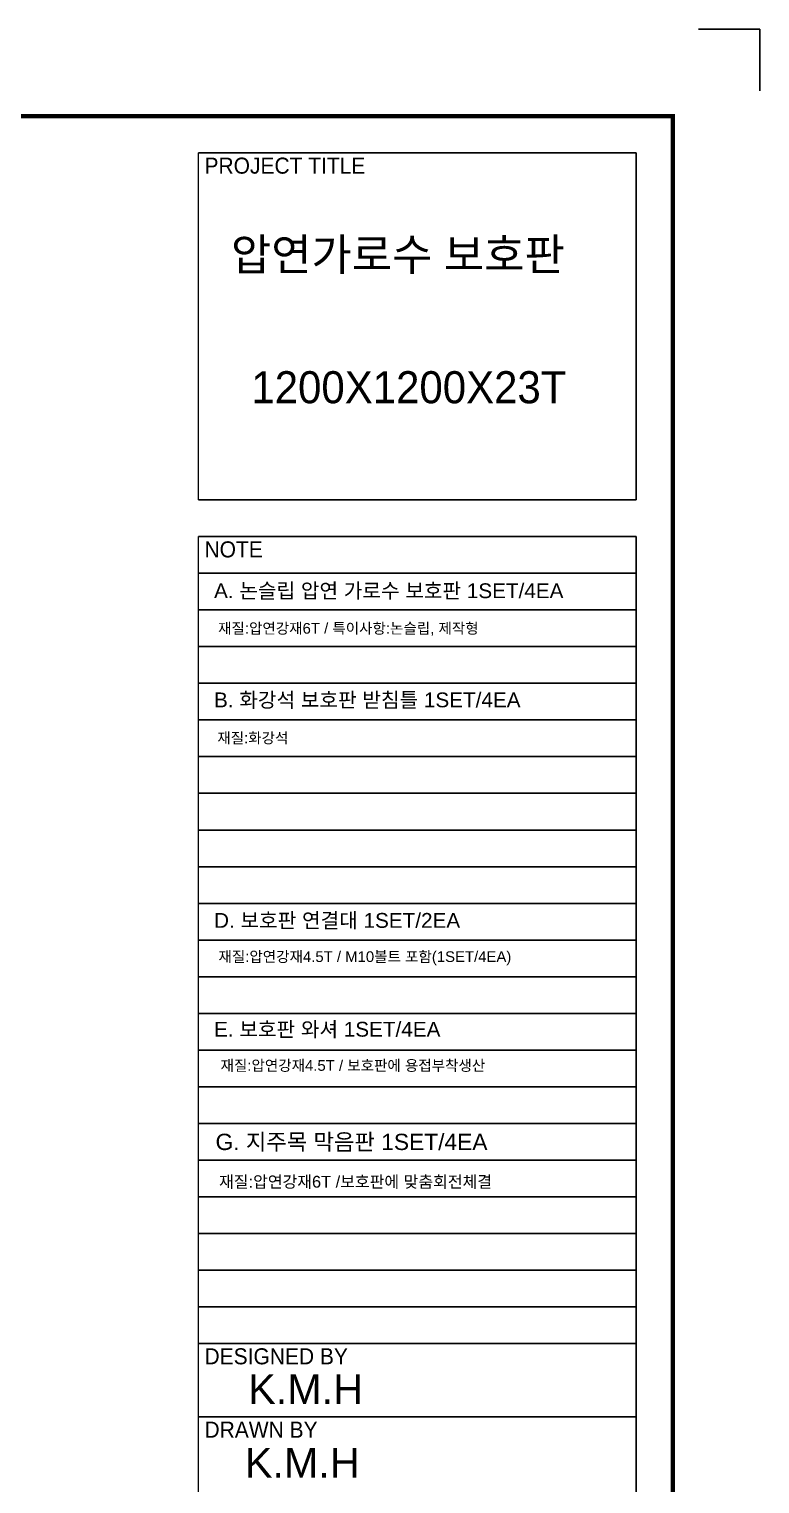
# Model space of a CAD drawing. Header units: millimetres. Extents: x 13588 to 18527, y -24754 to -21261.
# Drawn here: x 17540 to 18527, y -23224 to -21261 of the extents above; entities that cross this region are included whole.
import ezdxf

# ---------------------------------------------------------------- set-up
doc = ezdxf.new("R2010")
doc.units = ezdxf.units.MM
doc.layers.add('LAYOUT', color=7, linetype='Continuous')
doc.styles.add('H', font='')
doc.styles.get("Standard").update_dxf_attribs({"font": 'arial.ttf'})
doc.styles.get('H').set_extended_font_data('Dotum')

msp = doc.modelspace()

# ---------------------------------------------------------------- linework, layer by layer
for p, q in [((18443.6, -21260.8), (18526.7, -21260.8)), ((18526.7, -21260.8), (18526.7, -21344)), ((17769, -21427.9), (18359.6, -21427.9)), ((18359.6, -21896.2), (18359.6, -21427.9)), ((17769, -21896.2), (18359.6, -21896.2)), ((17769, -21945.7), (18359.6, -21945.7)), ((18359.6, -23966.9), (18359.6, -21945.7)), ((17769, -21995.2), (18359.6, -21995.2)), ((17769, -22044.7), (18359.6, -22044.7)), ((17769, -22094.2), (18359.6, -22094.2)), ((17769, -22143.7), (18359.6, -22143.7)), ((17769, -22193.2), (18359.6, -22193.2)), ((17769, -22242.7), (18359.6, -22242.7)), ((17769, -22292.2), (18359.6, -22292.2)), ((17769, -22341.7), (18359.6, -22341.7)), ((17769, -22391.2), (18359.6, -22391.2)), ((17769, -22440.7), (18359.6, -22440.7)), ((17769, -22490.2), (18359.6, -22490.2)), ((17769, -22539.7), (18359.6, -22539.7)), ((17769, -22589.2), (18359.6, -22589.2)), ((17769, -22638.7), (18359.6, -22638.7)), ((17769, -22688.2), (18359.6, -22688.2)), ((17769, -22737.7), (18359.6, -22737.7)), ((17769, -22787.2), (18359.6, -22787.2)), ((17769, -22836.7), (18359.6, -22836.7)), ((17769, -22886.2), (18359.6, -22886.2)), ((17769, -22935.7), (18359.6, -22935.7)), ((17769, -22985.2), (18359.6, -22985.2)), ((17769, -23034.7), (18359.6, -23034.7)), ((17769, -23133.7), (18359.6, -23133.7))]:
    msp.add_line(p, q)
at = {"color": 0, "lineweight": 20}
for p, q in [((17769, -21896.2), (17769, -21427.9)), ((17769, -23966.9), (17769, -21945.7))]:
    msp.add_line(p, q, dxfattribs=at)
at = {"layer": 'LAYOUT'}
for p, q in [((18409.1, -21378.4), (16953.8, -21378.4)), ((18409.1, -21705.1), (18409.1, -21378.4))]:
    msp.add_line(p, q, dxfattribs=at)
at = {"layer": 'LAYOUT', "const_width": 5.88}
msp.add_lwpolyline([(13705.1, -24635.9), (18409.1, -24635.9), (18409.1, -21378.4), (13705.1, -21378.4)], close=True, dxfattribs=at)

# ---------------------------------------------------------------- texts
at = {"style": 'H'}
for s, height, p in [('PROJECT TITLE', 21.656, (17776.9, -21455.9)), ('압연가로수 보호판', 43.31, (17812.7, -21586.7)), ('1200X1200X23T', 43.312, (17840.2, -21765.8)), ('NOTE', 21.66, (17776.9, -21973.8)), ('DESIGNED BY', 21.656, (17776.9, -23062.8)), ('DRAWN BY', 21.66, (17776.9, -23161.8))]:
    msp.add_text(s, height=height, dxfattribs=at).set_placement(p)
for s, height, p in [('A. 논슬립 압연 가로수 보호판 1SET/4EA', 20, (17789.8, -22028.8)), ('재질:압연강재6T / 특이사항:논슬립, 제작형', 14.4, (17795.3, -22076.7)), ('B. 화강석 보호판 받침틀 1SET/4EA', 20, (17789.8, -22176.1)), ('재질:화강석', 14.4, (17794.2, -22224.6)), ('D. 보호판 연결대 1SET/2EA', 20, (17789.8, -22473.7)), ('재질:압연강재4.5T / M10볼트 포함(1SET/4EA)', 14.4, (17795.8, -22519.8)), ('E. 보호판 와셔 1SET/4EA', 20, (17789.8, -22620.6)), ('재질:압연강재4.5T / 보호판에 용접부착생산', 14.4, (17798.6, -22666.7)), ('G. 지주목 막음판 1SET/4EA', 22, (17791.8, -22773.6)), ('재질:압연강재6T /보호판에 맞춤회전체결', 15.84, (17796.6, -22824.3)), ('K.M.H', 40, (17835.8, -23116.3)), ('K.M.H', 40, (17831.3, -23215.6))]:
    msp.add_text(s, height=height).set_placement(p)

doc.saveas('drawing.dxf')
